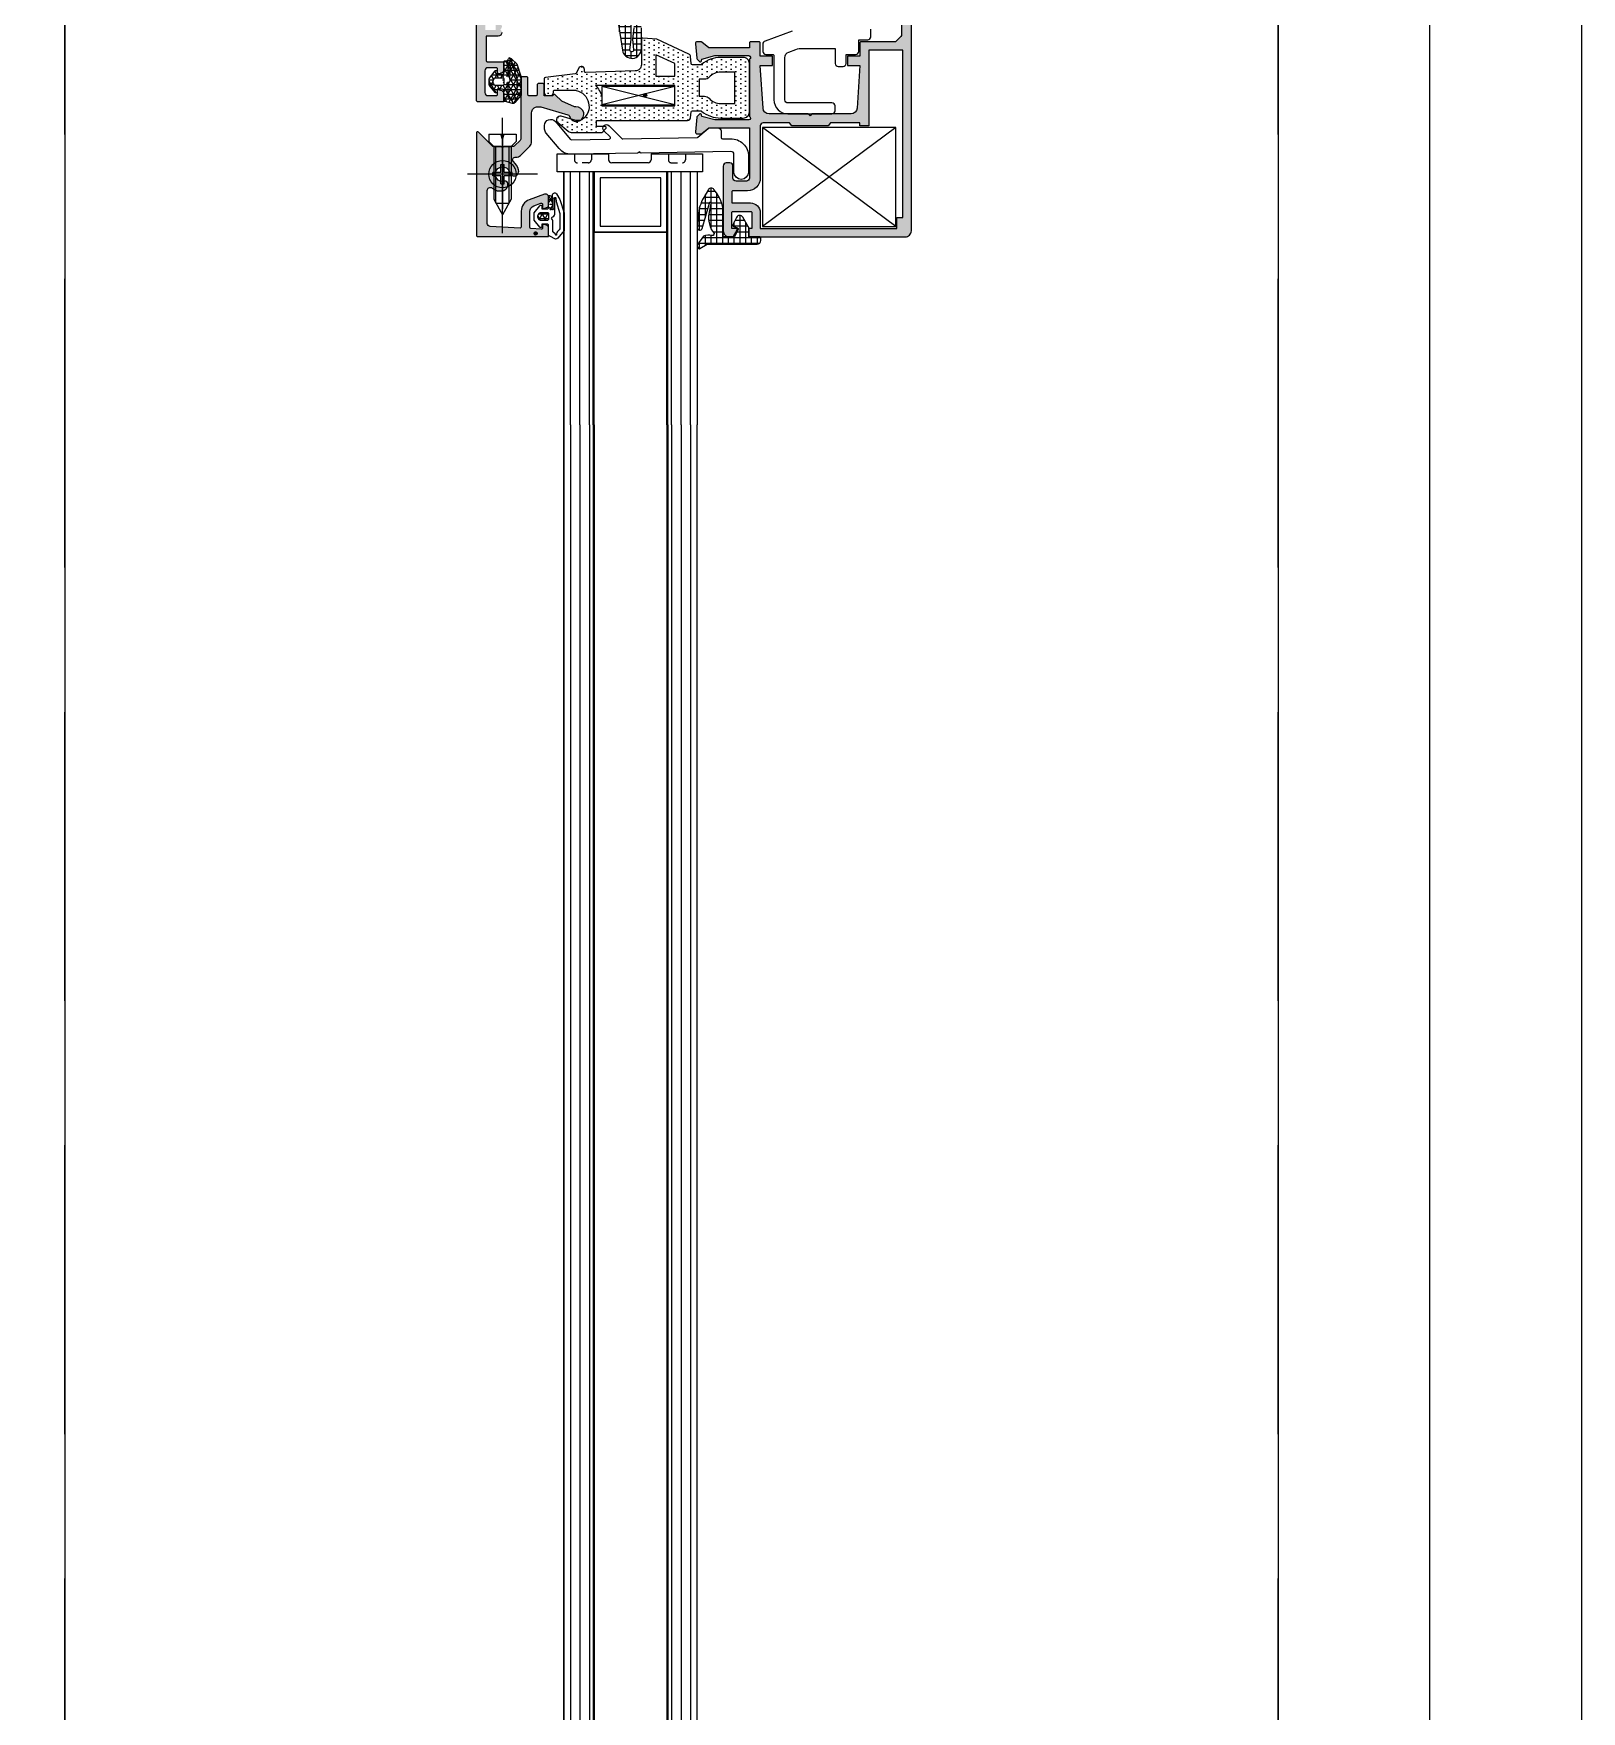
# Model space of a CAD drawing. Header units: inches. Extents: x 21 to 32698, y 13 to 3712.
# Drawn here: x 9331.2 to 9356.71, y 1416.1 to 1443.77 of the extents above; entities that cross this region are included whole.
import ezdxf

# ---------------------------------------------------------------- set-up
doc = ezdxf.new("R2010")
doc.units = ezdxf.units.IN
doc.header["$MEASUREMENT"] = 0
doc.set_wipeout_variables(frame=1)
for name, pattern in [('ACANSTGB', [0.354331, 0.15748, -0.03937, 0.03937, -0.03937, 0.03937, -0.03937]), ('AM_ISO08W050', [18, 12, -1.5, 3, -1.5]), ('AM_ISO08W050x2', [9, 6, -0.75, 1.5, -0.75]), ('DOT', [6.35, 0, -6.35]), ('IMPORT-HIDDEN2', [47.625, 31.75, -15.875])]:
    doc.linetypes.add(name, pattern=pattern)
for name, color, linetype, lineweight in [('Z_MİM_-KM-BEAM-RAY', 8, 'DOT', 25), ('Z_MİM_-KM-GLAZ', 8, 'Continuous', 25), ('Z_MİM_-KM-GLAZ-CURT', 8, 'Continuous', 25), ('Z_MİM_-KM-RAY-1', 8, 'IMPORT-HIDDEN2', 25), ('Z_MİM_-KM-WALL-PL', 8, 'Continuous', 25), ('Z_MİM_-KM-WALL-PLASTER', 8, 'Continuous', 25), ('Z_MİM_aksesuar_k', 8, 'Continuous', 25), ('Z_MİM_AM_4N', 8, 'Continuous', 25), ('Z_MİM_AM_7N', 8, 'AM_ISO08W050', 25), ('Z_MİM_fitiller_k', 8, 'Continuous', 25), ('Z_MİM_hatch_k', 8, 'Continuous', 25), ('Z_MİM_mennteşe_k', 8, 'Continuous', 25), ('Z_MİM_PROFIL', 8, 'Continuous', 25), ('Z_MİM_yazı_numara_k', 8, 'Continuous', 25)]:
    doc.layers.add(name, color=color, linetype=linetype, lineweight=lineweight)

# ---------------------------------------------------------------- blocks, each defined once
blk = doc.blocks.new('*U147')
blk.add_wipeout([(160, 5), (160, -36.5), (0, -36.5), (0, 5)])
at = {"layer": 'Z_MİM_fitiller_k'}
h = blk.add_hatch(dxfattribs=at)
h.set_pattern_fill('NET', color=256, scale=0.03, style=0)
h.set_pattern_definition([(360, (-59.56336, -46.80462), (0, 0.09525), []), (90, (-59.56336, -46.80462), (-0.09525, 0), [])])
h.paths.add_polyline_path([(11.504, -9.36, 0.136845), (11.596, -9.305, -0.776158), (11.647, -9.333, 0.177279), (11.659, -9.47), (11.799, -9.573, 0.088217), (11.805, -9.576), (11.816, -9.576, 0.033998), (11.818, -9.575), (11.856, -9.558, 0.452425), (11.865, -9.53), (11.792, -9.41), (11.792, -8.586, 0.414214), (11.732, -8.526), (11.692, -8.526, 0.414214), (11.672, -8.546), (11.672, -8.726), (11.518, -8.726, 0.131652), (11.508, -8.728), (11.345, -8.822, 0.604052), (11.35, -8.928), (11.473, -8.987, 0.442426), (11.501, -8.976), (11.523, -8.913, -0.440011), (11.551, -8.902), (11.661, -8.953, -0.291473), (11.672, -8.971), (11.672, -9.126, -0.414214), (11.652, -9.146), (11.226, -9.146, 0.046127), (11.207, -9.147, 0.130851), (10.887, -9.3, 0.464272), (10.887, -9.392), (11.021, -9.468, 0.11389), (11.322, -9.56), (11.519, -9.574, 0.874771), (11.535, -9.496), (11.115, -9.371, -2.027799), (11.119, -9.351), (11.326, -9.388, 0.109518), (11.412, -9.384)])
h = blk.add_hatch(dxfattribs=at)
h.set_pattern_fill('NET', color=256, scale=0.03, style=0)
h.set_pattern_definition([(360, (-28.46501, -112.98879), (0, 0.09525), []), (90, (-28.46501, -112.98879), (-0.09525, 0), [])])
h.paths.add_polyline_path([(8.593, -10.808, 0.938467), (8.568, -10.496), (8.221, -10.496, 1), (8.221, -10.623), (8.411, -10.643), (8.586, -10.625, -1.05449), (8.592, -10.684), (8.41, -10.665, 0.025541), (8.39, -10.664), (7.442, -10.664, -0.414214), (7.242, -10.464), (7.242, -10.235, 0.414214), (7.142, -10.135), (7.112, -10.135, 0.414214), (7.092, -10.155), (7.092, -10.265, -0.392414), (7.074, -10.285, -0.010057), (7.072, -10.286), (6.952, -10.286, -0.079637), (6.946, -10.285), (6.912, -10.285), (6.912, -10.234, 0.612814), (6.881, -10.217), (6.797, -10.288, 0.219402), (6.762, -10.364), (6.762, -10.567, 0.219402), (6.797, -10.643), (6.881, -10.714, 0.612814), (6.912, -10.698), (6.912, -10.647), (6.946, -10.647, -0.07964), (6.952, -10.646), (7.072, -10.646, -0.414214), (7.092, -10.666), (7.092, -11.017, -0.317837), (7.112, -11.046), (7.112, -11.105, -0.175452), (7.105, -11.124), (7.092, -11.14), (7.092, -11.142, -0.175452), (7.069, -11.206), (7.027, -11.257, 0.175452), (7.022, -11.27), (7.022, -11.344, 0.414214), (7.042, -11.364), (7.057, -11.364, 0.293333), (7.148, -11.306), (7.239, -11.107, -0.252372), (7.391, -10.993)])
h.paths.add_polyline_path([(7.037, -10.553), (6.925, -10.553, -0.414213), (6.86, -10.488), (6.86, -10.488), (6.86, -10.444, -0.414214), (6.925, -10.379), (7.037, -10.379, -0.414213), (7.102, -10.444), (7.102, -10.488, -0.414214)], flags=16)
at = {"layer": 'Z_MİM_hatch_k'}
h = blk.add_hatch(color=256, dxfattribs=at)
h.paths.add_polyline_path([(8.452, -8.556, -0.414214), (8.472, -8.536), (8.692, -8.536), (8.692, -8.336), (8.842, -8.336), (8.842, -8.536), (9.549, -8.491, 0.396047), (9.642, -8.392), (9.642, -7.746), (9.672, -7.716), (9.642, -7.686), (9.642, -7.04, 0.396047), (9.549, -6.94), (8.842, -6.896), (8.842, -7.096), (8.692, -7.096), (8.692, -6.896), (8.472, -6.896, -0.414214), (8.452, -6.876), (8.452, -6.306), (8.365, -6.218, 0.200592), (8.336, -6.206), (7.322, -6.206, 0.414214), (7.302, -6.226), (7.302, -6.446), (7.166, -6.446, -0.312902), (7.119, -6.413), (7.104, -6.373, -0.523343), (7.122, -6.346), (7.182, -6.346, 0.414214), (7.202, -6.326), (7.202, -6.236, 0.414214), (7.152, -6.186), (6.792, -6.186, 0.414214), (6.742, -6.236), (6.742, -6.326, 0.414214), (6.762, -6.346), (6.822, -6.346, -0.523343), (6.841, -6.373), (6.826, -6.413, -0.312902), (6.779, -6.446), (6.667, -6.446), (6.642, -6.446), (6.642, -6.066, -0.414214), (6.662, -6.046), (11.572, -6.046, -0.414214), (11.672, -6.146), (11.672, -8.706, -0.414214), (11.652, -8.726), (11.552, -8.726, -0.414214), (11.532, -8.706), (11.532, -8.676), (11.272, -8.676, 0.414214), (11.252, -8.696), (11.252, -8.986, 0.414214), (11.272, -9.006), (11.532, -9.006), (11.532, -8.936, -0.57735), (11.562, -8.918), (11.662, -8.976, -0.267949), (11.672, -8.993), (11.672, -9.046, -0.414214), (11.572, -9.146), (10.502, -9.146, -0.414214), (10.452, -9.096), (10.452, -9.036, -0.414214), (10.502, -8.986), (10.702, -8.986, 0.414214), (10.752, -8.936), (10.752, -8.766, 0.414214), (10.702, -8.716), (9.872, -8.716), (9.872, -9.386), (9.965, -9.497, -0.175452), (9.972, -9.516), (9.972, -9.576, -0.440011), (9.94, -9.605), (9.699, -9.584, -0.176327), (9.687, -9.579), (9.648, -9.54, -0.573146), (9.657, -9.506), (9.685, -9.499), (9.742, -9.286), (9.742, -8.726, 0.843039), (9.684, -8.716), (8.741, -8.716, 0.843039), (8.682, -8.726), (8.682, -9.286), (8.739, -9.499), (8.768, -9.506, -0.573146), (8.777, -9.54), (8.738, -9.579, -0.176327), (8.725, -9.584), (8.485, -9.605, -0.440011), (8.452, -9.576), (8.452, -9.516, -0.175452), (8.459, -9.497), (8.552, -9.386), (8.552, -8.716), (8.472, -8.716, -0.414214), (8.452, -8.696)])
h.paths.add_polyline_path([(11.532, -8.536), (11.532, -6.286), (11.352, -6.286), (11.352, -6.186), (8.592, -6.186), (8.592, -6.746), (9.792, -6.746), (9.842, -6.746), (9.842, -6.896), (9.792, -6.896), (9.792, -7.376), (9.842, -7.416), (9.842, -8.016), (9.792, -8.056), (9.792, -8.486, 0.414214), (9.842, -8.536), (10.702, -8.536, -0.414214), (10.912, -8.746), (10.912, -8.986, 0.414214), (10.932, -9.006), (11.112, -9.006), (11.112, -8.696, -0.414214), (11.272, -8.536)], flags=16)
h = blk.add_hatch(dxfattribs=at)
h.set_pattern_fill('DOTS', color=256, scale=0.05, style=0)
h.set_pattern_definition([(360, (-34.548796, -103.00683), (0.0396875, 0.079375), [0, -0.079375])])
h.paths.add_polyline_path([(9.712, -8.816, 0.414214), (9.612, -8.716), (8.812, -8.716, 0.414214), (8.712, -8.816), (8.712, -9.186, 0.178739), (8.832, -9.511), (8.832, -9.674), (8.697, -9.686, 0.267949), (8.656, -9.714), (8.41, -10.242), (8.394, -10.474, 0.434812), (8.414, -10.496), (8.929, -10.496), (8.932, -10.589, -0.017432), (8.932, -10.596), (8.961, -11.413, -0.450467), (8.941, -11.436), (8.911, -11.436, 0.791418), (8.888, -11.53), (8.981, -11.577), (9.042, -12.078, 0.378866), (9.062, -12.096), (9.292, -12.096, 1.732051), (9.249, -12.021, -0.300347), (9.252, -11.966), (9.252, -11.672, -0.891613), (9.766, -11.524), (9.681, -11.819, 0.810647), (9.784, -11.874), (9.929, -11.702, 0.176327), (9.952, -11.638), (9.952, -11.236), (9.752, -11.236), (9.752, -9.734, 0.388879), (9.707, -9.684), (9.592, -9.674), (9.592, -9.511, 0.178739), (9.712, -9.186)])
h.paths.add_polyline_path([(9.352, -9.546), (9.352, -9.405, 0.255924), (9.472, -9.186), (9.472, -8.956), (8.952, -8.956), (8.952, -9.186, 0.255924), (9.072, -9.405), (9.072, -9.546)], flags=16)
h.paths.add_polyline_path([(9.512, -9.946), (9.512, -11.146), (9.355, -11.146, 0.105295), (9.172, -11.254), (9.172, -9.946)], flags=16)
h.paths.add_polyline_path([(9.022, -9.946), (9.022, -10.256), (8.669, -10.256), (8.813, -9.946)], flags=16)
h = blk.add_hatch(dxfattribs=at)
h.set_pattern_fill('NET3', color=256, scale=0.025, angle=90, style=0)
h.set_pattern_definition([(90, (-378.75496, -42.79575), (-0.079375, 0), []), (150, (-378.75496, -42.79575), (-0.0396875, -0.068740766), []), (210, (-378.75496, -42.79575), (0.0396875, -0.068740766), [])])
h.paths.add_polyline_path([(11.009, -12.026), (11.205, -12.006, 1.101917), (11.2, -11.956), (11.036, -11.956, 0.411763), (10.989, -12.006, 0.405658)])
h.paths.add_polyline_path([(11.522, -11.84, -0.177462), (11.554, -11.852), (11.589, -11.882, 0.135959), (11.637, -11.897, -1.955512), (11.635, -11.905), (11.633, -11.908, 0.633838), (11.643, -11.905, 0.463847), (11.641, -11.897, -0.146482), (11.589, -11.882), (11.54, -11.84)], flags=17)
h.paths.add_polyline_path([(11.307, -12.197), (11.269, -12.172), (11.269, -12.026), (11.399, -12.026), (11.399, -12.172), (11.361, -12.197, -0.292354)], flags=17)
h = blk.add_hatch(dxfattribs=at)
h.set_pattern_fill('NET3', color=256, scale=0.025, angle=90, style=0)
h.set_pattern_definition([(90, (-377.95019, -41.75843), (-0.079375, 0), []), (150, (-377.95019, -41.75843), (-0.0396875, -0.068740766), []), (210, (-377.95019, -41.75843), (0.0396875, -0.068740766), [])])
h.paths.add_polyline_path([(9.332, -12.479), (9.039, -12.477), (8.817, -12.551), (8.731, -12.641, 1.195775), (8.788, -12.702, 0.242322), (8.767, -12.743, 0.414214), (8.787, -12.763), (8.987, -12.763), (8.987, -12.873), (8.947, -12.873, 0.715976), (8.935, -12.909), (9.052, -12.999, 0.165518), (9.064, -13.003), (9.161, -13.003, 0.165518), (9.173, -12.999), (9.289, -12.909, 0.715976), (9.277, -12.873), (9.237, -12.873), (9.237, -12.763), (9.417, -12.763, 0.414214), (9.437, -12.743), (9.474, -12.62, 0.230034), (9.454, -12.58)])
h.paths.add_polyline_path([(9.071, -12.665, 2.287639), (9.152, -12.707, -0.664495), (9.118, -12.693), (9.118, -12.672, 0.376032)], flags=16)
h.paths.add_polyline_path([(9.085, -12.934), (9.047, -12.91), (9.047, -12.763), (9.177, -12.763), (9.177, -12.91), (9.139, -12.934, -0.292354)], flags=16)
at = {"layer": 'Z_MİM_PROFIL'}
h = blk.add_hatch(color=256, dxfattribs=at)
h.paths.add_polyline_path([(4.842, -12.836, 0.447214), (4.82, -12.816, 0.381966), (4.642, -13.014), (4.642, -13.196, 0.414214), (4.662, -13.216), (9.422, -13.216, 0.414214), (9.442, -13.196), (9.442, -12.766), (9.306, -12.766, 0.746966), (9.278, -12.858, -0.236898), (9.262, -12.866), (9.342, -12.866), (9.342, -13.076), (8.882, -13.076), (8.882, -12.866), (8.962, -12.866, 4.221222), (8.946, -12.858, 0.746966), (8.919, -12.766), (8.782, -12.766), (8.782, -13.056), (8.362, -13.056), (8.362, -12.856, 0.742955), (8.252, -12.822, 1.074745), (8.158, -12.896), (8.262, -12.896), (8.262, -13.066), (7.222, -13.066), (7.222, -12.896), (7.327, -12.896, 0.648232), (7.282, -12.796), (7.162, -12.796, 0.414214), (7.102, -12.856), (7.102, -13.046), (6.742, -13.046), (6.742, -12.316), (6.712, -12.286), (6.742, -12.256), (6.742, -11.527), (7.096, -11.583, 0.461006), (7.142, -11.543), (7.142, -11.422, 0.368919), (7.109, -11.382), (7.012, -11.367), (7.012, -11.236), (7.105, -11.124, 0.697699), (7.077, -11.075, 1.138359), (7.08, -11.016), (6.839, -11.037, 0.176327), (6.827, -11.043), (6.809, -11.061), (6.89, -11.366), (6.881, -11.366, -0.707107), (6.824, -11.366), (5.942, -11.366), (5.061, -11.366, -0.843039), (5.002, -11.356), (5.002, -11.336), (5.076, -11.061), (5.058, -11.043, 0.176327), (5.045, -11.037), (4.805, -11.016, 1.138359), (4.807, -11.075, 0.697699), (4.779, -11.124), (4.872, -11.236), (4.872, -11.367), (4.776, -11.382, 0.368919), (4.742, -11.422), (4.742, -11.543, 0.461006), (4.789, -11.583), (5.142, -11.527), (5.142, -12.256), (5.172, -12.286), (5.142, -12.316), (5.142, -13.046), (4.842, -13.046)])
h.paths.add_polyline_path([(6.572, -11.526), (6.572, -11.726), (6.602, -11.726), (6.602, -12.846), (6.572, -12.846), (6.572, -13.046), (5.942, -13.046), (5.312, -13.046), (5.312, -12.846), (5.282, -12.846), (5.282, -11.726), (5.312, -11.726), (5.312, -11.526), (5.942, -11.526)], flags=16)
blk.add_hatch(color=256, dxfattribs=at).paths.add_polyline_path([(10.179, -12.945), (9.943, -13.181, 0.668179), (9.957, -13.216), (11.644, -13.216, 0.414214), (11.664, -13.196), (11.664, -12.026), (11.527, -12.026, 0.479475), (11.478, -12.086, 0.732886), (11.509, -12.131, -0.684518), (11.543, -12.147), (11.534, -12.336), (11.253, -12.336, -0.315299), (11.159, -12.27), (11.117, -12.152, -0.520567), (11.135, -12.126), (11.184, -12.126, 0.523343), (11.203, -12.099, 0.743381), (11.141, -12.026), (11.014, -12.026, 0.520567), (10.967, -12.093), (11.059, -12.344, 0.315299), (11.246, -12.476), (11.526, -12.476), (11.499, -12.988, -0.39896), (11.449, -13.036), (10.906, -13.036, -0.616747), (10.865, -12.956, 0.084286), (10.909, -12.871, 0.199477), (10.905, -12.833, 0.563498), (10.798, -12.699, 0.572963), (10.751, -12.75, -2.811597), (10.625, -12.666, 0.341999), (10.661, -12.633, 0.6163), (10.577, -12.517, 0.159853), (10.429, -12.605, -0.693564), (10.359, -12.579), (10.359, -12.562, 0.198912), (10.33, -12.491), (10.174, -12.335, 0.198942), (10.103, -12.306), (9.624, -12.306, -0.414217), (9.524, -12.206), (9.524, -12.169), (9.663, -11.685, 2.49922), (9.529, -11.587), (9.434, -11.81), (9.328, -11.917, 0.414214), (9.328, -11.945), (9.344, -11.961), (9.344, -12.096), (9.164, -12.096, 0.41418), (9.144, -12.116), (9.144, -12.196, 0.414214), (9.164, -12.216), (9.344, -12.216), (9.344, -12.366), (9.049, -12.366, 0.414214), (9.029, -12.386), (9.029, -12.466, 0.414214), (9.049, -12.486), (10.07, -12.486), (10.179, -12.595), (10.179, -12.764), (10.2, -12.786), (10.179, -12.807)])
at = {"layer": 'Z_MİM_yazı_numara_k'}
h = blk.add_hatch(dxfattribs=at)
h.set_pattern_fill('LINE', color=256, scale=0.0375, angle=45, style=0)
h.set_pattern_definition([(45, (84.784276, -22.961216), (-0.00331456304, 0.00331456304), [])])
edge = h.paths.add_edge_path()
edge.add_arc((9.333, -10.434), 0.0271, 0, 360)
h = blk.add_hatch(dxfattribs=at)
h.set_pattern_fill('LINE', color=256, scale=0.0375, angle=45, style=0)
h.set_pattern_definition([(45, (87.064106, -24.7662816), (-0.00331456304, 0.00331456304), [])])
edge = h.paths.add_edge_path()
edge.add_arc((11.613, -12.239), 0.0271, 0, 360)
at = {"linetype": 'ACANSTGB', "ltscale": 0.01}
for p, q in [((10.299, -9.771), (10.399, -9.771)), ((10.449, -10.001), (10.449, -9.821)), ((10.299, -10.051), (10.399, -10.051)), ((10.299, -11.321), (10.399, -11.321)), ((10.299, -11.601), (10.399, -11.601)), ((10.449, -11.371), (10.449, -11.551))]:
    blk.add_line(p, q, dxfattribs=at)
for p, q in [((10.299, -10.336), (10.399, -10.336)), ((10.449, -10.386), (10.449, -10.986)), ((10.299, -11.036), (10.399, -11.036)), ((9.979, -12.561), (10.099, -12.561)), ((9.979, -13.011), (9.979, -12.561)), ((10.179, -12.641), (10.099, -12.561)), ((10.179, -12.641), (11.049, -12.641)), ((10.179, -12.931), (10.179, -12.641)), ((10.662, -12.626), (10.611, -12.626)), ((10.611, -12.626), (10.611, -12.76)), ((10.662, -12.626), (10.662, -12.76)), ((11.049, -12.641), (11.309, -12.786)), ((10.063, -12.786), (9.979, -12.76)), ((10.063, -12.786), (9.979, -12.811)), ((10.179, -12.931), (10.099, -13.011)), ((10.179, -12.931), (11.049, -12.931)), ((10.477, -12.811), (10.477, -12.76)), ((10.611, -12.76), (10.477, -12.76)), ((10.611, -12.811), (10.477, -12.811)), ((10.611, -12.811), (10.611, -12.946)), ((10.662, -12.946), (10.611, -12.946)), ((10.797, -12.76), (10.662, -12.76)), ((10.662, -12.811), (10.662, -12.946)), ((10.797, -12.811), (10.662, -12.811)), ((10.797, -12.811), (10.797, -12.76)), ((11.049, -12.931), (11.309, -12.786)), ((9.979, -13.011), (10.099, -13.011))]:
    blk.add_line(p, q)
blk.add_lwpolyline([(10.299, -10.336), (10.299, -9.486), (10.599, -9.486), (10.599, -11.886), (10.299, -11.886), (10.299, -11.036)])
blk.add_circle((10.637, -12.786), 0.225)
for centre, start, end in [((10.399, -9.821), 0, 90), ((10.399, -10.001), 270, 0), ((10.399, -11.371), 0, 90), ((10.399, -11.551), 270, 0)]:
    blk.add_arc(centre, 0.05, start, end, dxfattribs=at)
for centre, start, end in [((10.399, -10.386), 0, 90), ((10.399, -10.986), 270, 0)]:
    blk.add_arc(centre, 0.05, start, end)
at = {"layer": 'Z_MİM_-KM-GLAZ-CURT'}
blk.add_lwpolyline([(0, 2.5), (0, 5), (160, 5), (160, 2.5)], dxfattribs=at)
at = {"layer": 'Z_MİM_-KM-RAY-1', "ltscale": 0.15}
for p, q in [((160, 0), (0, 0)), ((160, -20), (0, -20))]:
    blk.add_line(p, q, dxfattribs=at)
at = {"layer": 'Z_MİM_aksesuar_k'}
for p, q in [((9.868, -6.299), (11.498, -8.499)), ((11.498, -6.299), (9.868, -8.499)), ((10.599, -9.576), (14.772, -9.576)), ((10.599, -9.576), (10.599, -11.776)), ((14.772, -9.684), (10.599, -9.684)), ((74.256, -9.576), (14.772, -9.576)), ((14.772, -9.684), (74.256, -9.684)), ((9.192, -9.946), (9.492, -11.146)), ((9.492, -9.946), (9.192, -11.146)), ((14.772, -9.843), (10.599, -9.843)), ((14.772, -9.843), (74.256, -9.843)), ((14.772, -10.001), (10.599, -10.001)), ((14.772, -10.06), (10.599, -10.06)), ((14.772, -10.076), (10.599, -10.076)), ((11.595, -10.076), (11.595, -11.276)), ((14.772, -10.001), (74.256, -10.001)), ((14.772, -10.06), (74.256, -10.06)), ((14.772, -10.076), (74.256, -10.076)), ((14.772, -11.276), (10.599, -11.276)), ((14.772, -11.291), (10.599, -11.291)), ((14.772, -11.276), (74.256, -11.276)), ((14.772, -11.291), (74.256, -11.291)), ((14.772, -11.35), (10.599, -11.35)), ((14.772, -11.509), (10.599, -11.509)), ((14.772, -11.35), (74.256, -11.35)), ((14.772, -11.509), (74.256, -11.509)), ((14.772, -11.667), (10.599, -11.667)), ((14.772, -11.776), (10.599, -11.776)), ((10.599, -11.776), (14.772, -11.776)), ((14.772, -11.667), (74.256, -11.667)), ((14.772, -11.776), (74.256, -11.776)), ((74.256, -11.776), (14.772, -11.776))]:
    blk.add_line(p, q, dxfattribs=at)
for points in [[(11.498, -6.299), (9.868, -6.299), (9.868, -8.499), (11.498, -8.499)], [(9.192, -11.146), (9.492, -11.146), (9.492, -9.946), (9.192, -9.946)], [(11.595, -10.076), (10.599, -10.076), (10.599, -11.276), (11.595, -11.276)], [(11.495, -10.176), (10.699, -10.176), (10.699, -11.176), (11.495, -11.176)]]:
    blk.add_lwpolyline(points, close=True, dxfattribs=at)
at = {"layer": 'Z_MİM_AM_4N'}
for p, q in [((11.114, -12.677), (10.179, -12.677)), ((11.114, -12.895), (11.114, -12.677)), ((11.114, -12.895), (10.179, -12.895))]:
    blk.add_line(p, q, dxfattribs=at)
at = {"layer": 'Z_MİM_AM_7N', "linetype": 'AM_ISO08W050x2'}
for p, q in [((10.637, -12.211), (10.637, -13.361)), ((11.609, -12.786), (9.709, -12.786)), ((10.062, -12.786), (11.212, -12.786))]:
    blk.add_line(p, q, dxfattribs=at)
at = {"layer": 'Z_MİM_fitiller_k'}
for points in [[(11.792, -8.586, 0.414214), (11.732, -8.526), (11.692, -8.526, 0.414214), (11.672, -8.546), (11.672, -8.726), (11.518, -8.726, 0.131652), (11.508, -8.728), (11.345, -8.822, 0.604052), (11.35, -8.928), (11.473, -8.987, 0.442426), (11.501, -8.976), (11.523, -8.913, -0.440011), (11.551, -8.902), (11.661, -8.953, -0.291473), (11.672, -8.971), (11.672, -9.126, -0.414214), (11.652, -9.146), (11.226, -9.146, 0.046127), (11.207, -9.147, 0.130851), (10.887, -9.3, 0.464272), (10.887, -9.392), (11.021, -9.468, 0.11389), (11.322, -9.56), (11.519, -9.574, 0.916331), (11.531, -9.495), (11.115, -9.371, -2.027799), (11.119, -9.351), (11.326, -9.388, 0.109518), (11.412, -9.384), (11.504, -9.36, 0.136845), (11.596, -9.305, -0.776158), (11.647, -9.333, 0.177279), (11.659, -9.47), (11.799, -9.573, 0.088217), (11.805, -9.576), (11.816, -9.576, 0.033998), (11.818, -9.575), (11.856, -9.558, 0.452425), (11.865, -9.53), (11.792, -9.41)], [(11.459, -12.046), (11.459, -12.136), (11.499, -12.136, -0.715976), (11.511, -12.172), (11.394, -12.261, -0.165518), (11.382, -12.266), (11.285, -12.266, -0.165518), (11.273, -12.261), (11.157, -12.172, -0.715976), (11.169, -12.136), (11.209, -12.136), (11.209, -12.046, 0.414214), (11.189, -12.026), (11.009, -12.026, -0.414214), (10.989, -12.006, -0.423058), (11.039, -11.956), (11.2, -11.956, -0.196262), (11.219, -11.959, 0.661044), (11.211, -11.945, -0.148078), (11.182, -11.948, -0.000634), (11.182, -11.948), (10.986, -11.959, -0.770223), (10.959, -11.897), (11.052, -11.841), (11.274, -11.768), (11.566, -11.77), (11.691, -11.872, -0.218314), (11.708, -11.91), (11.659, -12.006, -0.414214), (11.639, -12.026), (11.479, -12.026, 0.414214)], [(11.034, -11.907), (11.085, -11.899), (11.285, -11.838), (11.522, -11.84, -0.177462), (11.554, -11.852), (11.57, -11.866, 0.203511), (11.637, -11.897, -0.732657), (11.643, -11.905, -0.410363), (11.636, -11.91, -0.416483), (11.628, -11.913), (11.589, -11.956), (11.408, -11.956, 0.196262), (11.373, -11.97, -0.664495), (11.339, -11.956), (11.331, -11.942, 0.219093), (11.257, -11.922), (11.094, -11.924, 0.13878), (11.035, -11.929, -1.356329)], [(11.361, -12.197, -0.292354), (11.307, -12.197), (11.278, -12.178, -0.255859), (11.269, -12.161), (11.269, -12.046, -0.414214), (11.289, -12.026), (11.379, -12.026, -0.414214), (11.399, -12.046), (11.399, -12.161, -0.255859), (11.39, -12.178)], [(9.237, -12.783), (9.237, -12.873), (9.277, -12.873, -0.715976), (9.289, -12.909), (9.173, -12.999, -0.165518), (9.161, -13.003), (9.064, -13.003, -0.165518), (9.052, -12.999), (8.935, -12.909, -0.715976), (8.947, -12.873), (8.987, -12.873), (8.987, -12.783, 0.414214), (8.967, -12.763), (8.787, -12.763, -0.414214), (8.767, -12.743, -0.414214), (8.817, -12.693), (8.993, -12.697, 0.117448), (9.009, -12.693, 0.400605), (8.99, -12.685, 0.053856), (8.961, -12.686, -0.000634), (8.96, -12.686), (8.764, -12.696, -0.770223), (8.738, -12.634), (8.817, -12.551), (9.039, -12.477), (9.332, -12.479), (9.456, -12.582, -0.218314), (9.474, -12.62), (9.437, -12.743, -0.414214), (9.417, -12.763), (9.257, -12.763, 0.414214)], [(8.812, -12.642), (8.857, -12.616), (9.051, -12.547), (9.287, -12.549, -0.177462), (9.319, -12.561), (9.336, -12.575, 0.076022), (9.404, -12.614, -0.346278), (9.415, -12.638, 0.000523), (9.415, -12.638, 0.025659), (9.404, -12.649), (9.367, -12.693), (9.187, -12.693, 0.196262), (9.152, -12.707, -0.664495), (9.118, -12.693), (9.118, -12.672, 0.376032), (9.071, -12.665), (8.85, -12.655, 0.219372), (8.829, -12.661, -1.523096)], [(9.139, -12.934, -0.292354), (9.085, -12.934), (9.056, -12.916, -0.255859), (9.047, -12.899), (9.047, -12.783, -0.414214), (9.067, -12.763), (9.157, -12.763, -0.414214), (9.177, -12.783), (9.177, -12.899, -0.255859), (9.168, -12.916)]]:
    blk.add_lwpolyline(points, format="xyb", close=True, dxfattribs=at)
for points in [[(8.221, -10.623), (8.411, -10.643), (8.586, -10.625, -1.05449), (8.592, -10.684), (8.411, -10.666, 0.026186), (8.39, -10.664), (7.442, -10.664, -0.414214)], [(7.391, -10.993), (8.593, -10.808, 0.938467), (8.568, -10.496), (8.221, -10.496, 1)]]:
    blk.add_lwpolyline(points, format="xyb", dxfattribs=at)
at = {"layer": 'Z_MİM_hatch_k'}
for points in [[(7.322, -6.206), (8.336, -6.206, -0.200592), (8.365, -6.218), (8.452, -6.306), (8.452, -6.876, 0.414214), (8.472, -6.896), (8.692, -6.896), (8.692, -7.096), (8.842, -7.096), (8.842, -6.896), (9.549, -6.94, -0.396047), (9.642, -7.04), (9.642, -7.686), (9.672, -7.716), (9.642, -7.746), (9.642, -8.392, -0.396047), (9.549, -8.491), (8.842, -8.536), (8.842, -8.336), (8.692, -8.336), (8.692, -8.536), (8.472, -8.536, 0.414214), (8.452, -8.556), (8.452, -8.696, 0.414214), (8.472, -8.716), (8.552, -8.716), (8.552, -9.386), (8.459, -9.497, 0.175452), (8.452, -9.516), (8.452, -9.576, 0.440011), (8.485, -9.605), (8.725, -9.584, 0.176327), (8.738, -9.579), (8.777, -9.54, 0.573146), (8.768, -9.506), (8.739, -9.499), (8.682, -9.286), (8.682, -8.726, -0.843039), (8.741, -8.716), (9.684, -8.716, -0.843039), (9.742, -8.726), (9.742, -9.286), (9.685, -9.499), (9.657, -9.506, 0.573146), (9.648, -9.54), (9.687, -9.579, 0.176327), (9.699, -9.584), (9.94, -9.605, 0.440011), (9.972, -9.576), (9.972, -9.516, 0.175452), (9.965, -9.497), (9.872, -9.386), (9.872, -8.716), (10.702, -8.716, -0.414214), (10.752, -8.766), (10.752, -8.936, -0.414214), (10.702, -8.986), (10.502, -8.986, 0.414214), (10.452, -9.036), (10.452, -9.096, 0.414214), (10.502, -9.146), (11.572, -9.146, 0.414214), (11.672, -9.046), (11.672, -8.993, 0.267949), (11.662, -8.976), (11.562, -8.918, 0.57735), (11.532, -8.936), (11.532, -9.006), (11.272, -9.006, -0.414214), (11.252, -8.986), (11.252, -8.696, -0.414214), (11.272, -8.676), (11.532, -8.676), (11.532, -8.706, 0.414214), (11.552, -8.726), (11.652, -8.726, 0.414214), (11.672, -8.706), (11.672, -6.146, 0.414214), (11.572, -6.046), (6.662, -6.046, 0.414214)], [(10.052, -9.026, -0.419335), (10.342, -8.731), (10.602, -8.731, -1), (10.602, -8.971), (10.312, -8.971, 0.419335), (10.262, -9.021), (10.288, -10.501, -0.198912), (10.282, -10.515), (10.267, -10.531), (10.283, -10.546, -0.198912), (10.289, -10.56), (10.308, -11.649, -0.226277), (10.215, -11.852), (9.959, -12.067, -0.176327), (9.895, -12.091), (9.833, -12.091, -0.700208), (9.768, -11.914), (10.061, -11.668, 0.226277), (10.068, -11.653), (10.057, -11.026, 0.661886), (10.023, -11.012), (9.922, -11.113, -1), (9.837, -11.028), (10.047, -10.818, 0.203452), (10.053, -10.803), (10.032, -9.579, 0.170958), (10.027, -9.566), (9.884, -9.395, -0.175452), (9.872, -9.363), (9.872, -9.231, -0.414214), (9.922, -9.181), (10.032, -9.181, 0.414214), (10.052, -9.161), (10.052, -9.011)]]:
    blk.add_lwpolyline(points, format="xyb", dxfattribs=at)
for points in [[(11.112, -8.696, -0.414214), (11.272, -8.536), (11.532, -8.536), (11.532, -6.286), (11.352, -6.286), (11.352, -6.186), (8.592, -6.186), (8.592, -6.746), (9.792, -6.746), (9.842, -6.746), (9.842, -6.896), (9.792, -6.896), (9.792, -7.376), (9.842, -7.416), (9.842, -8.016), (9.792, -8.056), (9.792, -8.486, 0.414214), (9.842, -8.536), (10.702, -8.536, -0.414214), (10.912, -8.746), (10.912, -8.986, 0.414214), (10.932, -9.006), (11.112, -9.006)], [(9.792, -8.486, 0.414214), (9.842, -8.536), (10.702, -8.536, -0.414214), (10.912, -8.746), (10.912, -8.986, 0.414214), (10.932, -9.006), (11.112, -9.006), (11.112, -8.696, -0.414214), (11.272, -8.536), (11.532, -8.536), (11.532, -6.286), (11.352, -6.286), (11.352, -6.186), (8.592, -6.186), (8.592, -6.746), (9.792, -6.746), (9.842, -6.746), (9.842, -6.896), (9.792, -6.896), (9.792, -7.376), (9.842, -7.416), (9.842, -8.016), (9.792, -8.056)], [(11.112, -8.696, -0.414214), (11.272, -8.536), (11.532, -8.536), (11.532, -6.286), (11.352, -6.286), (11.352, -6.186), (8.592, -6.186), (8.592, -6.746), (9.792, -6.746), (9.842, -6.746), (9.842, -6.896), (9.792, -6.896), (9.792, -7.376), (9.842, -7.416), (9.842, -8.016), (9.792, -8.056), (9.792, -8.486, 0.414214), (9.842, -8.536), (10.702, -8.536, -0.414214), (10.912, -8.746), (10.912, -8.986, 0.414214), (10.932, -9.006), (11.112, -9.006)], [(9.611, -9.676, -0.388879), (9.592, -9.656), (9.592, -9.518, -0.175046), (9.597, -9.505, 0.175046), (9.712, -9.186), (9.712, -8.816, 0.414214), (9.612, -8.716), (8.812, -8.716, 0.414214), (8.712, -8.816), (8.712, -9.186, 0.175046), (8.828, -9.505, -0.175046), (8.832, -9.518), (8.832, -9.656, -0.388879), (8.814, -9.676), (8.697, -9.686, 0.267949), (8.656, -9.714), (8.41, -10.242), (8.394, -10.474, 0.434812), (8.414, -10.496), (8.832, -10.496, -0.414214), (8.932, -10.596), (8.961, -11.413, -0.450467), (8.941, -11.436), (8.911, -11.436, 0.791418), (8.888, -11.53), (8.971, -11.572, -0.251345), (8.982, -11.587), (9.042, -12.078, 0.378866), (9.062, -12.096), (9.292, -12.096, 0.414214), (9.342, -12.046), (9.342, -11.996, 0.414214), (9.292, -11.946), (9.272, -11.946, -0.414214), (9.252, -11.926), (9.252, -11.593, -0.052578), (9.255, -11.572, -0.641753), (9.732, -11.465, -0.163753), (9.752, -11.526), (9.752, -11.564, -0.07045), (9.75, -11.578), (9.681, -11.819, 0.810647), (9.784, -11.874), (9.929, -11.702, 0.176327), (9.952, -11.638), (9.952, -11.168, 0.198912), (9.938, -11.133), (9.886, -11.081, 0.668179), (9.852, -11.096), (9.852, -11.236), (9.752, -11.236), (9.752, -9.734, 0.388879), (9.707, -9.684)], [(9.352, -9.546), (9.352, -9.454, -0.213422), (9.386, -9.379, 0.213422), (9.472, -9.186), (9.472, -8.956), (8.952, -8.956), (8.952, -9.186, 0.213422), (9.039, -9.379, -0.213422), (9.072, -9.454), (9.072, -9.546)], [(9.355, -11.146), (9.512, -11.146), (9.512, -9.946), (9.172, -9.946), (9.172, -11.254, -0.105295)]]:
    blk.add_lwpolyline(points, format="xyb", close=True, dxfattribs=at)
blk.add_lwpolyline([(8.669, -10.256), (9.022, -10.256), (9.022, -9.946), (8.813, -9.946)], close=True, dxfattribs=at)
at = {"layer": 'Z_MİM_mennteşe_k'}
blk.add_lwpolyline([(8.28, -8.01), (8.442, -8.457, 0.339454), (8.491, -8.494), (8.612, -8.494, 0.414214), (8.662, -8.444), (8.662, -8.331, -0.414214), (8.682, -8.311), (9.412, -8.311, 0.414214), (9.642, -8.081), (9.642, -7.354, 0.414214), (9.592, -7.304), (9.512, -7.304, 0.414214), (9.462, -7.354), (9.462, -8.081, -0.414214), (9.412, -8.131), (8.717, -8.131, -0.315616), (8.623, -8.065), (8.58, -7.948, -0.087198), (8.562, -7.845), (8.562, -7.301), (8.812, -7.301, 0.414214), (8.862, -7.251), (8.862, -7.171, 0.414214), (8.812, -7.121), (8.662, -7.121), (8.662, -6.964, 0.414214), (8.612, -6.914), (8.422, -6.914), (8.422, -6.764, 0.414214), (8.372, -6.714), (8.246, -6.714, -0.198912)], format="xyb", dxfattribs=at)
at = {"layer": 'Z_MİM_PROFIL'}
for points in [[(8.302, -12.796, -0.414214), (8.362, -12.856), (8.362, -13.056), (8.762, -13.056, 0.414214), (8.782, -13.036), (8.782, -12.766), (8.919, -12.766, -0.312902), (8.966, -12.798), (8.981, -12.839, -0.523343), (8.962, -12.866), (8.902, -12.866, 0.414214), (8.882, -12.886), (8.882, -13.026, 0.414214), (8.932, -13.076), (9.292, -13.076, 0.414214), (9.342, -13.026), (9.342, -12.886, 0.414214), (9.322, -12.866), (9.262, -12.866, -0.523343), (9.244, -12.839), (9.259, -12.798, -0.312902), (9.306, -12.766), (9.442, -12.766), (9.442, -13.196, -0.414214), (9.422, -13.216), (4.662, -13.216, -0.414214)], [(9.344, -12.346, -0.414243), (9.324, -12.366), (9.049, -12.366, 0.414214), (9.029, -12.386), (9.029, -12.466, 0.414214), (9.049, -12.486), (10.057, -12.486, -0.198912), (10.079, -12.494), (10.17, -12.586, -0.198912), (10.179, -12.607), (10.179, -12.764), (10.2, -12.786), (10.179, -12.807), (10.179, -12.945), (9.943, -13.181, 0.668179), (9.957, -13.216), (11.644, -13.216, 0.414214), (11.664, -13.196), (11.664, -12.026), (11.527, -12.026, 0.312902), (11.48, -12.058), (11.465, -12.099, 0.523343), (11.484, -12.126), (11.523, -12.126, -0.429634), (11.543, -12.147), (11.535, -12.317, -0.39896), (11.515, -12.336), (11.253, -12.336, -0.315299), (11.159, -12.27), (11.117, -12.152, -0.520567), (11.135, -12.126), (11.184, -12.126, 0.523343), (11.203, -12.099), (11.188, -12.058, 0.312902), (11.141, -12.026), (11.014, -12.026, 0.520567), (10.967, -12.093), (11.059, -12.344, 0.315299), (11.246, -12.476), (11.505, -12.476, -0.429634), (11.525, -12.497), (11.499, -12.988, -0.39896), (11.449, -13.036), (10.906, -13.036, -0.616747), (10.865, -12.956, 0.084286), (10.909, -12.871, 0.076003), (10.911, -12.856), (10.911, -12.806, 0.435803), (10.811, -12.698), (10.79, -12.698, 0.504927), (10.751, -12.75, -2.811597), (10.625, -12.666, 0.341999), (10.661, -12.633), (10.665, -12.61, 0.544205), (10.565, -12.52, 0.148354), (10.429, -12.605, -0.693564), (10.359, -12.579), (10.359, -12.562, 0.198912), (10.33, -12.491), (10.174, -12.335, 0.198942), (10.103, -12.306), (9.624, -12.306, -0.414217), (9.524, -12.206), (9.524, -12.183, -0.069924), (9.528, -12.156), (9.656, -11.708, -0.253074), (9.683, -11.68, 2.106031), (9.528, -11.577, -0.125416), (9.525, -11.597), (9.434, -11.81), (9.328, -11.917, 0.414214), (9.328, -11.945), (9.338, -11.955, -0.198912), (9.344, -11.969), (9.344, -12.096), (9.164, -12.096, 0.41418), (9.144, -12.116), (9.144, -12.196, 0.414214), (9.164, -12.216), (9.324, -12.216, -0.414214), (9.344, -12.236), (9.344, -12.347)]]:
    blk.add_lwpolyline(points, format="xyb", dxfattribs=at)
at = {"layer": 'Z_MİM_yazı_numara_k'}
for centre in [(9.333, -10.434), (11.613, -12.239)]:
    blk.add_circle(centre, 0.0271, dxfattribs=at)
blk = doc.blocks.new('-KM_Kiriş İzi-1K')
at = {"layer": 'Z_MİM_-KM-BEAM-RAY'}
blk.add_line((0, 530), (0, 150), dxfattribs=at)

msp = doc.modelspace()

# ---------------------------------------------------------------- block references
at = {"layer": 'Z_MİM_-KM-GLAZ', "ltscale": 1.5, "rotation": 270}
msp.add_blockref('*U147', (9351.714, 1452.083), dxfattribs=at)

# ---------------------------------------------------------------- next in the draw order: linework, layer by layer
at = {"layer": 'Z_MİM_-KM-WALL-PL'}
msp.add_line((9351.715, 1512.083), (9351.715, 1132.083), dxfattribs=at)
msp.add_lwpolyline([(11341.714, 1162.159), (11341.714, 982.083), (12831.715, 982.083), (12831.715, 2582.084), (9041.715, 2582.084), (9041.715, 1637.083), (9331.714, 1637.083), (9331.714, 982.083), (10641.714, 982.083), (10641.714, 1161.832)], dxfattribs=at)
at = {"layer": 'Z_MİM_-KM-WALL-PLASTER'}
msp.add_lwpolyline([(9359.215, 1589.583), (9454.215, 1589.583), (9454.215, 1644.583), (9844.214, 1644.583), (9844.214, 1634.583), (9979.214, 1634.583), (9979.214, 1029.583), (9894.214, 1029.583), (9894.214, 1004.583), (9359.214, 1004.583), (9359.214, 1134.583), (9354.215, 1134.583), (9354.215, 1509.583), (9359.214, 1509.583)], close=True, dxfattribs=at)

# ---------------------------------------------------------------- next in the draw order: block references
at = {"layer": 'Z_MİM_-KM-BEAM-RAY'}
msp.add_blockref('-KM_Kiriş İzi-1K', (9331.714, 982.083), dxfattribs=at)

doc.saveas('drawing.dxf')
